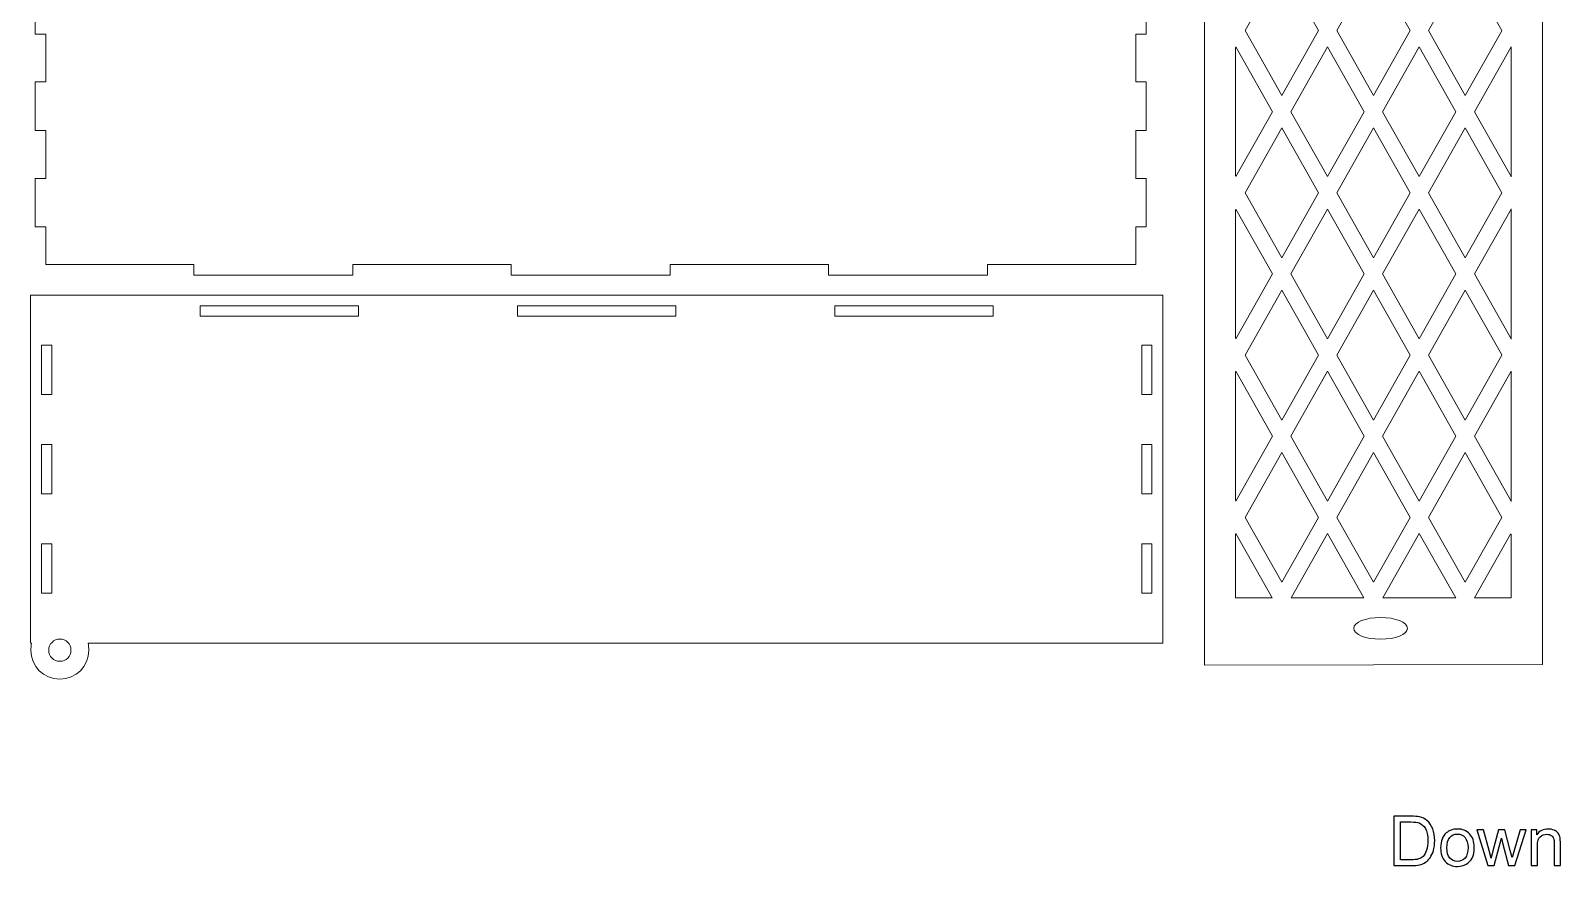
# Model space of a CAD drawing. Header units: millimetres. Extents: x -329 to 523, y -351 to 132.
# Drawn here: x -329.4 to 105.8, y -350.7 to -112.9 of the extents above; entities that cross this region are included whole.
import ezdxf

# ---------------------------------------------------------------- set-up
doc = ezdxf.new("R2010")
doc.units = ezdxf.units.MM
doc.header["$MEASUREMENT"] = 0
doc.layers.add('Layer 1', color=7, linetype='Continuous')

msp = doc.modelspace()

# ---------------------------------------------------------------- linework, layer by layer
at = {"layer": 'Layer 1', "color": 250, "lineweight": 20}
for points, knots in [([(4.5969, 19.8238), (4.5969, 19.8238), (4.5969, 14.7238), (4.5969, 14.7238), (4.5969, 14.7238), (4.5969, 14.7238), (8.8633, 14.7238), (8.8633, 14.7238), (8.8633, 14.7238), (8.8633, 14.7238), (8.8633, 9.1223), (8.8633, 9.1223), (8.8633, 9.1223), (8.8633, 9.1223), (4.5969, 9.1223), (4.5969, 9.1223), (4.5969, 9.1223), (4.5969, 9.1223), (4.5969, -293.4646), (4.5969, -293.4646), (4.5969, -293.4646), (4.5969, -293.4646), (100.6969, -293.2529), (100.6969, -293.2529), (100.6969, -293.2529), (100.6969, -293.2529), (100.6969, 9.1223), (100.6969, 9.1223), (100.6969, 9.1223), (100.6969, 9.1223), (96.4305, 9.1223), (96.4305, 9.1223), (96.4305, 9.1223), (96.4305, 9.1223), (96.4305, 14.7238), (96.4305, 14.7238), (96.4305, 14.7238), (96.4305, 14.7238), (100.6969, 14.7238), (100.6969, 14.7238), (100.6969, 14.7238), (100.6969, 14.7238), (100.6969, 19.8238), (100.6969, 19.8238), (100.6969, 19.8238), (100.6969, 19.8238), (96.4305, 19.8238), (96.4305, 19.8238), (96.4305, 19.8238), (96.4305, 19.8238), (8.8633, 19.8238), (8.8633, 19.8238), (8.8633, 19.8238), (8.8633, 19.8238), (4.5969, 19.8238), (4.5969, 19.8238)], [0, 0, 0, 0, 0.06666667, 0.06666667, 0.06666667, 0.06666667, 0.13333333, 0.13333333, 0.13333333, 0.13333333, 0.2, 0.2, 0.2, 0.2, 0.26666667, 0.26666667, 0.26666667, 0.26666667, 0.33333333, 0.33333333, 0.33333333, 0.33333333, 0.4, 0.4, 0.4, 0.4, 0.46666667, 0.46666667, 0.46666667, 0.46666667, 0.53333333, 0.53333333, 0.53333333, 0.53333333, 0.6, 0.6, 0.6, 0.6, 0.66666667, 0.66666667, 0.66666667, 0.66666667, 0.73333333, 0.73333333, 0.73333333, 0.73333333, 0.8, 0.8, 0.8, 0.8, 0.86666667, 0.86666667, 0.86666667, 0.86666667, 1, 1, 1, 1]), ([(-282.9424, -182.4586), (-282.9424, -182.4586), (-237.6996, -182.4586), (-237.6996, -182.4586), (-237.6996, -182.4586), (-237.6996, -182.4586), (-237.6996, -179.4586), (-237.6996, -179.4586), (-237.6996, -179.4586), (-237.6996, -179.4586), (-192.6567, -179.4586), (-192.6567, -179.4586), (-192.6567, -179.4586), (-192.6567, -179.4586), (-192.6567, -182.4586), (-192.6567, -182.4586), (-192.6567, -182.4586), (-192.6567, -182.4586), (-147.4139, -182.4586), (-147.4139, -182.4586), (-147.4139, -182.4586), (-147.4139, -182.4586), (-147.4139, -179.4586), (-147.4139, -179.4586), (-147.4139, -179.4586), (-147.4139, -179.4586), (-102.371, -179.4586), (-102.371, -179.4586), (-102.371, -179.4586), (-102.371, -179.4586), (-102.371, -182.4586), (-102.371, -182.4586), (-102.371, -182.4586), (-102.371, -182.4586), (-57.1282, -182.4586), (-57.1282, -182.4586), (-57.1282, -182.4586), (-57.1282, -182.4586), (-57.1282, -179.4586), (-57.1282, -179.4586), (-57.1282, -179.4586), (-57.1282, -179.4586), (-14.9853, -179.4586), (-14.9853, -179.4586), (-14.9853, -179.4586), (-14.9853, -179.4586), (-14.9853, -168.7443), (-14.9853, -168.7443), (-14.9853, -168.7443), (-14.9853, -168.7443), (-11.9853, -168.7443), (-11.9853, -168.7443), (-11.9853, -168.7443), (-11.9853, -168.7443), (-11.9853, -154.93), (-11.9853, -154.93), (-11.9853, -154.93), (-11.9853, -154.93), (-14.9853, -154.93), (-14.9853, -154.93), (-14.9853, -154.93), (-14.9853, -154.93), (-14.9853, -141.3157), (-14.9853, -141.3157), (-14.9853, -141.3157), (-14.9853, -141.3157), (-11.9853, -141.3157), (-11.9853, -141.3157), (-11.9853, -141.3157), (-11.9853, -141.3157), (-11.9853, -127.5015), (-11.9853, -127.5015), (-11.9853, -127.5015), (-11.9853, -127.5015), (-14.9853, -127.5015), (-14.9853, -127.5015), (-14.9853, -127.5015), (-14.9853, -127.5015), (-14.9853, -113.8872), (-14.9853, -113.8872), (-14.9853, -113.8872), (-14.9853, -113.8872), (-11.9853, -113.8872), (-11.9853, -113.8872), (-11.9853, -113.8872), (-11.9853, -113.8872), (-11.9853, -100.0729), (-11.9853, -100.0729), (-11.9853, -100.0729), (-11.9853, -100.0729), (-14.9853, -100.0729), (-14.9853, -100.0729), (-14.9853, -100.0729), (-14.9853, -100.0729), (-14.9853, -89.3586), (-14.9853, -89.3586), (-14.9853, -89.3586), (-14.9853, -89.3586), (-57.1282, -89.3586), (-57.1282, -89.3586), (-57.1282, -89.3586), (-57.1282, -89.3586), (-57.1282, -86.3586), (-57.1282, -86.3586), (-57.1282, -86.3586), (-57.1282, -86.3586), (-102.371, -86.3586), (-102.371, -86.3586), (-102.371, -86.3586), (-102.371, -86.3586), (-102.371, -89.3586), (-102.371, -89.3586), (-102.371, -89.3586), (-102.371, -89.3586), (-147.4139, -89.3586), (-147.4139, -89.3586), (-147.4139, -89.3586), (-147.4139, -89.3586), (-147.4139, -86.3586), (-147.4139, -86.3586), (-147.4139, -86.3586), (-147.4139, -86.3586), (-192.6567, -86.3586), (-192.6567, -86.3586), (-192.6567, -86.3586), (-192.6567, -86.3586), (-192.6567, -89.3586), (-192.6567, -89.3586), (-192.6567, -89.3586), (-192.6567, -89.3586), (-237.6996, -89.3586), (-237.6996, -89.3586), (-237.6996, -89.3586), (-237.6996, -89.3586), (-237.6996, -86.3586), (-237.6996, -86.3586), (-237.6996, -86.3586), (-237.6996, -86.3586), (-282.9424, -86.3586), (-282.9424, -86.3586), (-282.9424, -86.3586), (-282.9424, -86.3586), (-282.9424, -89.3586), (-282.9424, -89.3586), (-282.9424, -89.3586), (-282.9424, -89.3586), (-325.0853, -89.3586), (-325.0853, -89.3586), (-325.0853, -89.3586), (-325.0853, -89.3586), (-325.0853, -100.0729), (-325.0853, -100.0729), (-325.0853, -100.0729), (-325.0853, -100.0729), (-328.0853, -100.0729), (-328.0853, -100.0729), (-328.0853, -100.0729), (-328.0853, -100.0729), (-328.0853, -113.8872), (-328.0853, -113.8872), (-328.0853, -113.8872), (-328.0853, -113.8872), (-325.0853, -113.8872), (-325.0853, -113.8872), (-325.0853, -113.8872), (-325.0853, -113.8872), (-325.0853, -127.5015), (-325.0853, -127.5015), (-325.0853, -127.5015), (-325.0853, -127.5015), (-328.0853, -127.5015), (-328.0853, -127.5015), (-328.0853, -127.5015), (-328.0853, -127.5015), (-328.0853, -141.3157), (-328.0853, -141.3157), (-328.0853, -141.3157), (-328.0853, -141.3157), (-325.0853, -141.3157), (-325.0853, -141.3157), (-325.0853, -141.3157), (-325.0853, -141.3157), (-325.0853, -154.93), (-325.0853, -154.93), (-325.0853, -154.93), (-325.0853, -154.93), (-328.0853, -154.93), (-328.0853, -154.93), (-328.0853, -154.93), (-328.0853, -154.93), (-328.0853, -168.7443), (-328.0853, -168.7443), (-328.0853, -168.7443), (-328.0853, -168.7443), (-325.0853, -168.7443), (-325.0853, -168.7443), (-325.0853, -168.7443), (-325.0853, -168.7443), (-325.0853, -179.4586), (-325.0853, -179.4586), (-325.0853, -179.4586), (-325.0853, -179.4586), (-282.9424, -179.4586), (-282.9424, -179.4586), (-282.9424, -179.4586), (-282.9424, -179.4586), (-282.9424, -182.4586), (-282.9424, -182.4586)], [0, 0, 0, 0, 0.01886792, 0.01886792, 0.01886792, 0.01886792, 0.03773585, 0.03773585, 0.03773585, 0.03773585, 0.05660377, 0.05660377, 0.05660377, 0.05660377, 0.0754717, 0.0754717, 0.0754717, 0.0754717, 0.09433962, 0.09433962, 0.09433962, 0.09433962, 0.11320755, 0.11320755, 0.11320755, 0.11320755, 0.13207547, 0.13207547, 0.13207547, 0.13207547, 0.1509434, 0.1509434, 0.1509434, 0.1509434, 0.16981132, 0.16981132, 0.16981132, 0.16981132, 0.18867925, 0.18867925, 0.18867925, 0.18867925, 0.20754717, 0.20754717, 0.20754717, 0.20754717, 0.22641509, 0.22641509, 0.22641509, 0.22641509, 0.24528302, 0.24528302, 0.24528302, 0.24528302, 0.26415094, 0.26415094, 0.26415094, 0.26415094, 0.28301887, 0.28301887, 0.28301887, 0.28301887, 0.30188679, 0.30188679, 0.30188679, 0.30188679, 0.32075472, 0.32075472, 0.32075472, 0.32075472, 0.33962264, 0.33962264, 0.33962264, 0.33962264, 0.35849057, 0.35849057, 0.35849057, 0.35849057, 0.37735849, 0.37735849, 0.37735849, 0.37735849, 0.39622642, 0.39622642, 0.39622642, 0.39622642, 0.41509434, 0.41509434, 0.41509434, 0.41509434, 0.43396226, 0.43396226, 0.43396226, 0.43396226, 0.45283019, 0.45283019, 0.45283019, 0.45283019, 0.47169811, 0.47169811, 0.47169811, 0.47169811, 0.49056604, 0.49056604, 0.49056604, 0.49056604, 0.50943396, 0.50943396, 0.50943396, 0.50943396, 0.52830189, 0.52830189, 0.52830189, 0.52830189, 0.54716981, 0.54716981, 0.54716981, 0.54716981, 0.56603774, 0.56603774, 0.56603774, 0.56603774, 0.58490566, 0.58490566, 0.58490566, 0.58490566, 0.60377358, 0.60377358, 0.60377358, 0.60377358, 0.62264151, 0.62264151, 0.62264151, 0.62264151, 0.64150943, 0.64150943, 0.64150943, 0.64150943, 0.66037736, 0.66037736, 0.66037736, 0.66037736, 0.67924528, 0.67924528, 0.67924528, 0.67924528, 0.69811321, 0.69811321, 0.69811321, 0.69811321, 0.71698113, 0.71698113, 0.71698113, 0.71698113, 0.73584906, 0.73584906, 0.73584906, 0.73584906, 0.75471698, 0.75471698, 0.75471698, 0.75471698, 0.77358491, 0.77358491, 0.77358491, 0.77358491, 0.79245283, 0.79245283, 0.79245283, 0.79245283, 0.81132075, 0.81132075, 0.81132075, 0.81132075, 0.83018868, 0.83018868, 0.83018868, 0.83018868, 0.8490566, 0.8490566, 0.8490566, 0.8490566, 0.86792453, 0.86792453, 0.86792453, 0.86792453, 0.88679245, 0.88679245, 0.88679245, 0.88679245, 0.90566038, 0.90566038, 0.90566038, 0.90566038, 0.9245283, 0.9245283, 0.9245283, 0.9245283, 0.94339623, 0.94339623, 0.94339623, 0.94339623, 0.96226415, 0.96226415, 0.96226415, 0.96226415, 1, 1, 1, 1]), ([(36.9782, -112.8848), (36.9782, -112.8848), (26.5403, -94.4172), (26.5403, -94.4172), (26.5403, -94.4172), (26.5403, -94.4172), (16.1027, -112.8848), (16.1027, -112.8848), (16.1027, -112.8848), (16.1027, -112.8848), (26.5403, -131.3527), (26.5403, -131.3527), (26.5403, -131.3527), (26.5403, -131.3527), (36.9782, -112.8848), (36.9782, -112.8848)], [0, 0, 0, 0, 0.2, 0.2, 0.2, 0.2, 0.4, 0.4, 0.4, 0.4, 0.6, 0.6, 0.6, 0.6, 1, 1, 1, 1]), ([(63.0725, -112.8848), (63.0725, -112.8848), (52.6347, -94.4172), (52.6347, -94.4172), (52.6347, -94.4172), (52.6347, -94.4172), (42.1971, -112.8848), (42.1971, -112.8848), (42.1971, -112.8848), (42.1971, -112.8848), (52.6347, -131.3527), (52.6347, -131.3527), (52.6347, -131.3527), (52.6347, -131.3527), (63.0725, -112.8848), (63.0725, -112.8848)], [0, 0, 0, 0, 0.2, 0.2, 0.2, 0.2, 0.4, 0.4, 0.4, 0.4, 0.6, 0.6, 0.6, 0.6, 1, 1, 1, 1]), ([(89.1435, -112.8436), (89.1435, -112.8436), (89.1435, -112.926), (89.1435, -112.926), (89.1435, -112.926), (89.1435, -112.926), (78.7291, -131.3527), (78.7291, -131.3527), (78.7291, -131.3527), (78.7291, -131.3527), (68.2913, -112.8848), (68.2913, -112.8848), (68.2913, -112.8848), (68.2913, -112.8848), (78.7291, -94.4172), (78.7291, -94.4172), (78.7291, -94.4172), (78.7291, -94.4172), (89.1435, -112.8436), (89.1435, -112.8436)], [0, 0, 0, 0, 0.16666667, 0.16666667, 0.16666667, 0.16666667, 0.33333333, 0.33333333, 0.33333333, 0.33333333, 0.5, 0.5, 0.5, 0.5, 0.66666667, 0.66666667, 0.66666667, 0.66666667, 1, 1, 1, 1]), ([(13.3647, -117.7293), (13.3647, -117.7293), (13.4932, -117.5017), (13.4932, -117.5017), (13.4932, -117.5017), (13.4932, -117.5017), (23.931, -135.9696), (23.931, -135.9696), (23.931, -135.9696), (23.931, -135.9696), (13.4932, -154.4373), (13.4932, -154.4373), (13.4932, -154.4373), (13.4932, -154.4373), (13.3647, -154.2099), (13.3647, -154.2099), (13.3647, -154.2099), (13.3647, -154.2099), (13.3647, -117.7293), (13.3647, -117.7293)], [0, 0, 0, 0, 0.16666667, 0.16666667, 0.16666667, 0.16666667, 0.33333333, 0.33333333, 0.33333333, 0.33333333, 0.5, 0.5, 0.5, 0.5, 0.66666667, 0.66666667, 0.66666667, 0.66666667, 1, 1, 1, 1]), ([(50.0253, -135.9696), (50.0253, -135.9696), (39.5875, -117.5017), (39.5875, -117.5017), (39.5875, -117.5017), (39.5875, -117.5017), (29.1498, -135.9696), (29.1498, -135.9696), (29.1498, -135.9696), (29.1498, -135.9696), (39.5875, -154.4373), (39.5875, -154.4373), (39.5875, -154.4373), (39.5875, -154.4373), (50.0253, -135.9696), (50.0253, -135.9696)], [0, 0, 0, 0, 0.2, 0.2, 0.2, 0.2, 0.4, 0.4, 0.4, 0.4, 0.6, 0.6, 0.6, 0.6, 1, 1, 1, 1]), ([(76.1197, -135.9696), (76.1197, -135.9696), (65.6819, -117.5017), (65.6819, -117.5017), (65.6819, -117.5017), (65.6819, -117.5017), (55.2444, -135.9696), (55.2444, -135.9696), (55.2444, -135.9696), (55.2444, -135.9696), (65.6819, -154.4373), (65.6819, -154.4373), (65.6819, -154.4373), (65.6819, -154.4373), (76.1197, -135.9696), (76.1197, -135.9696)], [0, 0, 0, 0, 0.2, 0.2, 0.2, 0.2, 0.4, 0.4, 0.4, 0.4, 0.6, 0.6, 0.6, 0.6, 1, 1, 1, 1]), ([(91.7765, -117.4654), (91.7765, -117.4654), (91.7885, -117.4654), (91.7885, -117.4654), (91.7885, -117.4654), (91.7885, -117.4654), (91.7885, -154.4739), (91.7885, -154.4739), (91.7885, -154.4739), (91.7885, -154.4739), (91.7765, -154.4739), (91.7765, -154.4739), (91.7765, -154.4739), (91.7765, -154.4739), (91.7765, -154.4372), (91.7765, -154.4372), (91.7765, -154.4372), (91.7765, -154.4372), (91.7763, -154.4373), (91.7763, -154.4373), (91.7763, -154.4373), (91.7763, -154.4373), (81.3386, -135.9696), (81.3386, -135.9696), (81.3386, -135.9696), (81.3386, -135.9696), (91.7763, -117.5017), (91.7763, -117.5017), (91.7763, -117.5017), (91.7763, -117.5017), (91.7765, -117.502), (91.7765, -117.502), (91.7765, -117.502), (91.7765, -117.502), (91.7765, -117.4654), (91.7765, -117.4654)], [0, 0, 0, 0, 0.1, 0.1, 0.1, 0.1, 0.2, 0.2, 0.2, 0.2, 0.3, 0.3, 0.3, 0.3, 0.4, 0.4, 0.4, 0.4, 0.5, 0.5, 0.5, 0.5, 0.6, 0.6, 0.6, 0.6, 0.7, 0.7, 0.7, 0.7, 0.8, 0.8, 0.8, 0.8, 1, 1, 1, 1]), ([(36.9782, -159.0542), (36.9782, -159.0542), (26.5403, -140.5866), (26.5403, -140.5866), (26.5403, -140.5866), (26.5403, -140.5866), (16.1027, -159.0542), (16.1027, -159.0542), (16.1027, -159.0542), (16.1027, -159.0542), (26.5403, -177.5221), (26.5403, -177.5221), (26.5403, -177.5221), (26.5403, -177.5221), (36.9782, -159.0542), (36.9782, -159.0542)], [0, 0, 0, 0, 0.2, 0.2, 0.2, 0.2, 0.4, 0.4, 0.4, 0.4, 0.6, 0.6, 0.6, 0.6, 1, 1, 1, 1]), ([(63.0725, -159.0542), (63.0725, -159.0542), (52.6347, -140.5866), (52.6347, -140.5866), (52.6347, -140.5866), (52.6347, -140.5866), (42.1971, -159.0542), (42.1971, -159.0542), (42.1971, -159.0542), (42.1971, -159.0542), (52.6347, -177.5221), (52.6347, -177.5221), (52.6347, -177.5221), (52.6347, -177.5221), (63.0725, -159.0542), (63.0725, -159.0542)], [0, 0, 0, 0, 0.2, 0.2, 0.2, 0.2, 0.4, 0.4, 0.4, 0.4, 0.6, 0.6, 0.6, 0.6, 1, 1, 1, 1]), ([(89.1435, -159.013), (89.1435, -159.013), (89.1435, -159.0954), (89.1435, -159.0954), (89.1435, -159.0954), (89.1435, -159.0954), (78.7291, -177.5221), (78.7291, -177.5221), (78.7291, -177.5221), (78.7291, -177.5221), (68.2913, -159.0542), (68.2913, -159.0542), (68.2913, -159.0542), (68.2913, -159.0542), (78.7291, -140.5866), (78.7291, -140.5866), (78.7291, -140.5866), (78.7291, -140.5866), (89.1435, -159.013), (89.1435, -159.013)], [0, 0, 0, 0, 0.16666667, 0.16666667, 0.16666667, 0.16666667, 0.33333333, 0.33333333, 0.33333333, 0.33333333, 0.5, 0.5, 0.5, 0.5, 0.66666667, 0.66666667, 0.66666667, 0.66666667, 1, 1, 1, 1]), ([(13.3647, -163.8988), (13.3647, -163.8988), (13.4932, -163.6714), (13.4932, -163.6714), (13.4932, -163.6714), (13.4932, -163.6714), (23.931, -182.139), (23.931, -182.139), (23.931, -182.139), (23.931, -182.139), (13.4932, -200.607), (13.4932, -200.607), (13.4932, -200.607), (13.4932, -200.607), (13.3647, -200.3794), (13.3647, -200.3794), (13.3647, -200.3794), (13.3647, -200.3794), (13.3647, -163.8988), (13.3647, -163.8988)], [0, 0, 0, 0, 0.16666667, 0.16666667, 0.16666667, 0.16666667, 0.33333333, 0.33333333, 0.33333333, 0.33333333, 0.5, 0.5, 0.5, 0.5, 0.66666667, 0.66666667, 0.66666667, 0.66666667, 1, 1, 1, 1]), ([(50.0253, -182.139), (50.0253, -182.139), (39.5875, -163.6714), (39.5875, -163.6714), (39.5875, -163.6714), (39.5875, -163.6714), (29.1498, -182.139), (29.1498, -182.139), (29.1498, -182.139), (29.1498, -182.139), (39.5875, -200.607), (39.5875, -200.607), (39.5875, -200.607), (39.5875, -200.607), (50.0253, -182.139), (50.0253, -182.139)], [0, 0, 0, 0, 0.2, 0.2, 0.2, 0.2, 0.4, 0.4, 0.4, 0.4, 0.6, 0.6, 0.6, 0.6, 1, 1, 1, 1]), ([(76.1197, -182.139), (76.1197, -182.139), (65.6819, -163.6714), (65.6819, -163.6714), (65.6819, -163.6714), (65.6819, -163.6714), (55.2444, -182.139), (55.2444, -182.139), (55.2444, -182.139), (55.2444, -182.139), (65.6819, -200.607), (65.6819, -200.607), (65.6819, -200.607), (65.6819, -200.607), (76.1197, -182.139), (76.1197, -182.139)], [0, 0, 0, 0, 0.2, 0.2, 0.2, 0.2, 0.4, 0.4, 0.4, 0.4, 0.6, 0.6, 0.6, 0.6, 1, 1, 1, 1]), ([(91.7765, -163.6351), (91.7765, -163.6351), (91.7885, -163.6351), (91.7885, -163.6351), (91.7885, -163.6351), (91.7885, -163.6351), (91.7885, -200.6433), (91.7885, -200.6433), (91.7885, -200.6433), (91.7885, -200.6433), (91.7765, -200.6433), (91.7765, -200.6433), (91.7765, -200.6433), (91.7765, -200.6433), (91.7765, -200.6067), (91.7765, -200.6067), (91.7765, -200.6067), (91.7765, -200.6067), (91.7763, -200.607), (91.7763, -200.607), (91.7763, -200.607), (91.7763, -200.607), (81.3386, -182.139), (81.3386, -182.139), (81.3386, -182.139), (81.3386, -182.139), (91.7763, -163.6714), (91.7763, -163.6714), (91.7763, -163.6714), (91.7763, -163.6714), (91.7765, -163.6715), (91.7765, -163.6715), (91.7765, -163.6715), (91.7765, -163.6715), (91.7765, -163.6351), (91.7765, -163.6351)], [0, 0, 0, 0, 0.1, 0.1, 0.1, 0.1, 0.2, 0.2, 0.2, 0.2, 0.3, 0.3, 0.3, 0.3, 0.4, 0.4, 0.4, 0.4, 0.5, 0.5, 0.5, 0.5, 0.6, 0.6, 0.6, 0.6, 0.7, 0.7, 0.7, 0.7, 0.8, 0.8, 0.8, 0.8, 1, 1, 1, 1]), ([(36.9782, -205.2239), (36.9782, -205.2239), (26.5403, -186.756), (26.5403, -186.756), (26.5403, -186.756), (26.5403, -186.756), (16.1027, -205.2239), (16.1027, -205.2239), (16.1027, -205.2239), (16.1027, -205.2239), (26.5403, -223.6915), (26.5403, -223.6915), (26.5403, -223.6915), (26.5403, -223.6915), (36.9782, -205.2239), (36.9782, -205.2239)], [0, 0, 0, 0, 0.2, 0.2, 0.2, 0.2, 0.4, 0.4, 0.4, 0.4, 0.6, 0.6, 0.6, 0.6, 1, 1, 1, 1]), ([(63.0725, -205.2239), (63.0725, -205.2239), (52.6347, -186.756), (52.6347, -186.756), (52.6347, -186.756), (52.6347, -186.756), (42.1971, -205.2239), (42.1971, -205.2239), (42.1971, -205.2239), (42.1971, -205.2239), (52.6347, -223.6915), (52.6347, -223.6915), (52.6347, -223.6915), (52.6347, -223.6915), (63.0725, -205.2239), (63.0725, -205.2239)], [0, 0, 0, 0, 0.2, 0.2, 0.2, 0.2, 0.4, 0.4, 0.4, 0.4, 0.6, 0.6, 0.6, 0.6, 1, 1, 1, 1]), ([(89.1435, -205.1827), (89.1435, -205.1827), (89.1435, -205.2651), (89.1435, -205.2651), (89.1435, -205.2651), (89.1435, -205.2651), (78.7291, -223.6915), (78.7291, -223.6915), (78.7291, -223.6915), (78.7291, -223.6915), (68.2913, -205.2239), (68.2913, -205.2239), (68.2913, -205.2239), (68.2913, -205.2239), (78.7291, -186.756), (78.7291, -186.756), (78.7291, -186.756), (78.7291, -186.756), (89.1435, -205.1827), (89.1435, -205.1827)], [0, 0, 0, 0, 0.16666667, 0.16666667, 0.16666667, 0.16666667, 0.33333333, 0.33333333, 0.33333333, 0.33333333, 0.5, 0.5, 0.5, 0.5, 0.66666667, 0.66666667, 0.66666667, 0.66666667, 1, 1, 1, 1]), ([(-329.3919, -287.2275), (-329.3919, -287.2275), (-329.3919, -188.1275), (-329.3919, -188.1275), (-329.3919, -188.1275), (-329.3919, -188.1275), (-7.2919, -188.1275), (-7.2919, -188.1275), (-7.2919, -188.1275), (-7.2919, -188.1275), (-7.2919, -287.2275), (-7.2919, -287.2275), (-7.2919, -287.2275), (-7.2919, -287.2275), (-313.0535, -287.2346), (-313.0535, -287.2346)], [0, 0, 0, 0, 0.2, 0.2, 0.2, 0.2, 0.4, 0.4, 0.4, 0.4, 0.6, 0.6, 0.6, 0.6, 1, 1, 1, 1]), ([(-281.149, -191.2275), (-281.149, -191.2275), (-236.1062, -191.2275), (-236.1062, -191.2275), (-236.1062, -191.2275), (-236.1062, -191.2275), (-236.1062, -194.1275), (-236.1062, -194.1275), (-236.1062, -194.1275), (-236.1062, -194.1275), (-281.149, -194.1275), (-281.149, -194.1275), (-281.149, -194.1275), (-281.149, -194.1275), (-281.149, -191.2275), (-281.149, -191.2275)], [0, 0, 0, 0, 0.2, 0.2, 0.2, 0.2, 0.4, 0.4, 0.4, 0.4, 0.6, 0.6, 0.6, 0.6, 1, 1, 1, 1]), ([(-190.8633, -191.2275), (-190.8633, -191.2275), (-145.8205, -191.2275), (-145.8205, -191.2275), (-145.8205, -191.2275), (-145.8205, -191.2275), (-145.8205, -194.1275), (-145.8205, -194.1275), (-145.8205, -194.1275), (-145.8205, -194.1275), (-190.8633, -194.1275), (-190.8633, -194.1275), (-190.8633, -194.1275), (-190.8633, -194.1275), (-190.8633, -191.2275), (-190.8633, -191.2275)], [0, 0, 0, 0, 0.2, 0.2, 0.2, 0.2, 0.4, 0.4, 0.4, 0.4, 0.6, 0.6, 0.6, 0.6, 1, 1, 1, 1]), ([(-100.5776, -191.2275), (-100.5776, -191.2275), (-55.5348, -191.2275), (-55.5348, -191.2275), (-55.5348, -191.2275), (-55.5348, -191.2275), (-55.5348, -194.1275), (-55.5348, -194.1275), (-55.5348, -194.1275), (-55.5348, -194.1275), (-100.5776, -194.1275), (-100.5776, -194.1275), (-100.5776, -194.1275), (-100.5776, -194.1275), (-100.5776, -191.2275), (-100.5776, -191.2275)], [0, 0, 0, 0, 0.2, 0.2, 0.2, 0.2, 0.4, 0.4, 0.4, 0.4, 0.6, 0.6, 0.6, 0.6, 1, 1, 1, 1]), ([(-326.2919, -202.3704), (-326.2919, -202.3704), (-323.3919, -202.3704), (-323.3919, -202.3704), (-323.3919, -202.3704), (-323.3919, -202.3704), (-323.3919, -216.4132), (-323.3919, -216.4132), (-323.3919, -216.4132), (-323.3919, -216.4132), (-326.2919, -216.4132), (-326.2919, -216.4132), (-326.2919, -216.4132), (-326.2919, -216.4132), (-326.2919, -202.3704), (-326.2919, -202.3704)], [0, 0, 0, 0, 0.2, 0.2, 0.2, 0.2, 0.4, 0.4, 0.4, 0.4, 0.6, 0.6, 0.6, 0.6, 1, 1, 1, 1]), ([(-10.3919, -202.3704), (-10.3919, -202.3704), (-13.2919, -202.3704), (-13.2919, -202.3704), (-13.2919, -202.3704), (-13.2919, -202.3704), (-13.2919, -216.4132), (-13.2919, -216.4132), (-13.2919, -216.4132), (-13.2919, -216.4132), (-10.3919, -216.4132), (-10.3919, -216.4132), (-10.3919, -216.4132), (-10.3919, -216.4132), (-10.3919, -202.3704), (-10.3919, -202.3704)], [0, 0, 0, 0, 0.2, 0.2, 0.2, 0.2, 0.4, 0.4, 0.4, 0.4, 0.6, 0.6, 0.6, 0.6, 1, 1, 1, 1]), ([(13.3647, -210.0682), (13.3647, -210.0682), (13.4932, -209.8408), (13.4932, -209.8408), (13.4932, -209.8408), (13.4932, -209.8408), (23.931, -228.3085), (23.931, -228.3085), (23.931, -228.3085), (23.931, -228.3085), (13.4932, -246.7764), (13.4932, -246.7764), (13.4932, -246.7764), (13.4932, -246.7764), (13.3647, -246.5488), (13.3647, -246.5488), (13.3647, -246.5488), (13.3647, -246.5488), (13.3647, -210.0682), (13.3647, -210.0682)], [0, 0, 0, 0, 0.16666667, 0.16666667, 0.16666667, 0.16666667, 0.33333333, 0.33333333, 0.33333333, 0.33333333, 0.5, 0.5, 0.5, 0.5, 0.66666667, 0.66666667, 0.66666667, 0.66666667, 1, 1, 1, 1]), ([(50.0253, -228.3085), (50.0253, -228.3085), (39.5875, -209.8408), (39.5875, -209.8408), (39.5875, -209.8408), (39.5875, -209.8408), (29.1498, -228.3085), (29.1498, -228.3085), (29.1498, -228.3085), (29.1498, -228.3085), (39.5875, -246.7764), (39.5875, -246.7764), (39.5875, -246.7764), (39.5875, -246.7764), (50.0253, -228.3085), (50.0253, -228.3085)], [0, 0, 0, 0, 0.2, 0.2, 0.2, 0.2, 0.4, 0.4, 0.4, 0.4, 0.6, 0.6, 0.6, 0.6, 1, 1, 1, 1]), ([(76.1197, -228.3085), (76.1197, -228.3085), (65.6819, -209.8408), (65.6819, -209.8408), (65.6819, -209.8408), (65.6819, -209.8408), (55.2444, -228.3085), (55.2444, -228.3085), (55.2444, -228.3085), (55.2444, -228.3085), (65.6819, -246.7764), (65.6819, -246.7764), (65.6819, -246.7764), (65.6819, -246.7764), (76.1197, -228.3085), (76.1197, -228.3085)], [0, 0, 0, 0, 0.2, 0.2, 0.2, 0.2, 0.4, 0.4, 0.4, 0.4, 0.6, 0.6, 0.6, 0.6, 1, 1, 1, 1]), ([(91.7765, -209.8045), (91.7765, -209.8045), (91.7885, -209.8045), (91.7885, -209.8045), (91.7885, -209.8045), (91.7885, -209.8045), (91.7885, -246.8572), (91.7885, -246.8572), (91.7885, -246.8572), (91.7885, -246.8572), (91.7765, -246.8572), (91.7765, -246.8572), (91.7765, -246.8572), (91.7765, -246.8572), (91.7765, -246.7761), (91.7765, -246.7761), (91.7765, -246.7761), (91.7765, -246.7761), (91.7763, -246.7764), (91.7763, -246.7764), (91.7763, -246.7764), (91.7763, -246.7764), (81.3386, -228.3085), (81.3386, -228.3085), (81.3386, -228.3085), (81.3386, -228.3085), (91.7763, -209.8408), (91.7763, -209.8408), (91.7763, -209.8408), (91.7763, -209.8408), (91.7765, -209.8409), (91.7765, -209.8409), (91.7765, -209.8409), (91.7765, -209.8409), (91.7765, -209.8045), (91.7765, -209.8045)], [0, 0, 0, 0, 0.1, 0.1, 0.1, 0.1, 0.2, 0.2, 0.2, 0.2, 0.3, 0.3, 0.3, 0.3, 0.4, 0.4, 0.4, 0.4, 0.5, 0.5, 0.5, 0.5, 0.6, 0.6, 0.6, 0.6, 0.7, 0.7, 0.7, 0.7, 0.8, 0.8, 0.8, 0.8, 1, 1, 1, 1]), ([(-326.2919, -230.6561), (-326.2919, -230.6561), (-323.3919, -230.6561), (-323.3919, -230.6561), (-323.3919, -230.6561), (-323.3919, -230.6561), (-323.3919, -244.6989), (-323.3919, -244.6989), (-323.3919, -244.6989), (-323.3919, -244.6989), (-326.2919, -244.6989), (-326.2919, -244.6989), (-326.2919, -244.6989), (-326.2919, -244.6989), (-326.2919, -230.6561), (-326.2919, -230.6561)], [0, 0, 0, 0, 0.2, 0.2, 0.2, 0.2, 0.4, 0.4, 0.4, 0.4, 0.6, 0.6, 0.6, 0.6, 1, 1, 1, 1]), ([(-10.3919, -230.6561), (-10.3919, -230.6561), (-13.2919, -230.6561), (-13.2919, -230.6561), (-13.2919, -230.6561), (-13.2919, -230.6561), (-13.2919, -244.6989), (-13.2919, -244.6989), (-13.2919, -244.6989), (-13.2919, -244.6989), (-10.3919, -244.6989), (-10.3919, -244.6989), (-10.3919, -244.6989), (-10.3919, -244.6989), (-10.3919, -230.6561), (-10.3919, -230.6561)], [0, 0, 0, 0, 0.2, 0.2, 0.2, 0.2, 0.4, 0.4, 0.4, 0.4, 0.6, 0.6, 0.6, 0.6, 1, 1, 1, 1]), ([(36.9782, -251.3933), (36.9782, -251.3933), (26.5403, -232.9254), (26.5403, -232.9254), (26.5403, -232.9254), (26.5403, -232.9254), (16.1027, -251.3933), (16.1027, -251.3933), (16.1027, -251.3933), (16.1027, -251.3933), (26.5403, -269.8609), (26.5403, -269.8609), (26.5403, -269.8609), (26.5403, -269.8609), (36.9782, -251.3933), (36.9782, -251.3933)], [0, 0, 0, 0, 0.2, 0.2, 0.2, 0.2, 0.4, 0.4, 0.4, 0.4, 0.6, 0.6, 0.6, 0.6, 1, 1, 1, 1]), ([(63.0725, -251.3933), (63.0725, -251.3933), (52.6347, -232.9254), (52.6347, -232.9254), (52.6347, -232.9254), (52.6347, -232.9254), (42.1971, -251.3933), (42.1971, -251.3933), (42.1971, -251.3933), (42.1971, -251.3933), (52.6347, -269.8609), (52.6347, -269.8609), (52.6347, -269.8609), (52.6347, -269.8609), (63.0725, -251.3933), (63.0725, -251.3933)], [0, 0, 0, 0, 0.2, 0.2, 0.2, 0.2, 0.4, 0.4, 0.4, 0.4, 0.6, 0.6, 0.6, 0.6, 1, 1, 1, 1]), ([(89.1668, -251.3933), (89.1668, -251.3933), (78.7291, -232.9254), (78.7291, -232.9254), (78.7291, -232.9254), (78.7291, -232.9254), (68.2913, -251.3933), (68.2913, -251.3933), (68.2913, -251.3933), (68.2913, -251.3933), (78.7291, -269.8609), (78.7291, -269.8609), (78.7291, -269.8609), (78.7291, -269.8609), (89.1668, -251.3933), (89.1668, -251.3933)], [0, 0, 0, 0, 0.2, 0.2, 0.2, 0.2, 0.4, 0.4, 0.4, 0.4, 0.6, 0.6, 0.6, 0.6, 1, 1, 1, 1]), ([(13.3647, -256.2376), (13.3647, -256.2376), (13.4932, -256.0102), (13.4932, -256.0102), (13.4932, -256.0102), (13.4932, -256.0102), (23.8504, -274.3354), (23.8504, -274.3354), (23.8504, -274.3354), (23.8504, -274.3354), (13.3647, -274.3354), (13.3647, -274.3354), (13.3647, -274.3354), (13.3647, -274.3354), (13.3647, -256.2376), (13.3647, -256.2376)], [0, 0, 0, 0, 0.2, 0.2, 0.2, 0.2, 0.4, 0.4, 0.4, 0.4, 0.6, 0.6, 0.6, 0.6, 1, 1, 1, 1]), ([(29.2305, -274.3354), (29.2305, -274.3354), (39.5875, -256.0102), (39.5875, -256.0102), (39.5875, -256.0102), (39.5875, -256.0102), (49.9448, -274.3354), (49.9448, -274.3354), (49.9448, -274.3354), (49.9448, -274.3354), (29.2305, -274.3354), (29.2305, -274.3354)], [0, 0, 0, 0, 0.25, 0.25, 0.25, 0.25, 0.5, 0.5, 0.5, 0.5, 1, 1, 1, 1]), ([(55.3248, -274.3354), (55.3248, -274.3354), (65.6819, -256.0102), (65.6819, -256.0102), (65.6819, -256.0102), (65.6819, -256.0102), (76.0391, -274.3354), (76.0391, -274.3354), (76.0391, -274.3354), (76.0391, -274.3354), (55.3248, -274.3354), (55.3248, -274.3354)], [0, 0, 0, 0, 0.25, 0.25, 0.25, 0.25, 0.5, 0.5, 0.5, 0.5, 1, 1, 1, 1]), ([(91.6712, -256.1964), (91.6712, -256.1964), (91.7885, -256.1964), (91.7885, -256.1964), (91.7885, -256.1964), (91.7885, -256.1964), (91.7885, -274.3354), (91.7885, -274.3354), (91.7885, -274.3354), (91.7885, -274.3354), (81.4192, -274.3354), (81.4192, -274.3354), (81.4192, -274.3354), (81.4192, -274.3354), (91.6712, -256.1964), (91.6712, -256.1964)], [0, 0, 0, 0, 0.2, 0.2, 0.2, 0.2, 0.4, 0.4, 0.4, 0.4, 0.6, 0.6, 0.6, 0.6, 1, 1, 1, 1]), ([(-326.2919, -258.9418), (-326.2919, -258.9418), (-323.3919, -258.9418), (-323.3919, -258.9418), (-323.3919, -258.9418), (-323.3919, -258.9418), (-323.3919, -272.9846), (-323.3919, -272.9846), (-323.3919, -272.9846), (-323.3919, -272.9846), (-326.2919, -272.9846), (-326.2919, -272.9846), (-326.2919, -272.9846), (-326.2919, -272.9846), (-326.2919, -258.9418), (-326.2919, -258.9418)], [0, 0, 0, 0, 0.2, 0.2, 0.2, 0.2, 0.4, 0.4, 0.4, 0.4, 0.6, 0.6, 0.6, 0.6, 1, 1, 1, 1]), ([(-10.3919, -258.9418), (-10.3919, -258.9418), (-13.2919, -258.9418), (-13.2919, -258.9418), (-13.2919, -258.9418), (-13.2919, -258.9418), (-13.2919, -272.9846), (-13.2919, -272.9846), (-13.2919, -272.9846), (-13.2919, -272.9846), (-10.3919, -272.9846), (-10.3919, -272.9846), (-10.3919, -272.9846), (-10.3919, -272.9846), (-10.3919, -258.9418), (-10.3919, -258.9418)], [0, 0, 0, 0, 0.2, 0.2, 0.2, 0.2, 0.4, 0.4, 0.4, 0.4, 0.6, 0.6, 0.6, 0.6, 1, 1, 1, 1]), ([(54.6797, -279.8803), (50.4616, -279.8803), (47.0421, -281.2647), (47.0421, -282.9725), (47.0421, -282.9725), (47.0421, -284.6802), (50.4616, -286.0646), (54.6797, -286.0646), (54.6797, -286.0646), (58.898, -286.0646), (62.3175, -284.6802), (62.3175, -282.9725), (62.3175, -282.9725), (62.3175, -281.2647), (58.898, -279.8803), (54.6797, -279.8803)], [0, 0, 0, 0, 0.2, 0.2, 0.2, 0.2, 0.4, 0.4, 0.4, 0.4, 0.6, 0.6, 0.6, 0.6, 1, 1, 1, 1]), ([(-313.0535, -287.2346), (-312.902, -287.8598), (-312.8211, -288.5127), (-312.8211, -289.1846), (-312.8211, -289.1846), (-312.8211, -293.7418), (-316.5154, -297.4362), (-321.0726, -297.4362), (-321.0726, -297.4362), (-325.6298, -297.4362), (-329.3241, -293.7418), (-329.3241, -289.1846), (-329.3241, -289.1846), (-329.3241, -288.5127), (-329.2432, -287.8598), (-329.0917, -287.2346), (-329.0917, -287.2346), (-329.0917, -287.2346), (-329.3241, -287.2346), (-329.3241, -287.2346)], [0, 0, 0, 0, 0.16666667, 0.16666667, 0.16666667, 0.16666667, 0.33333333, 0.33333333, 0.33333333, 0.33333333, 0.5, 0.5, 0.5, 0.5, 0.66666667, 0.66666667, 0.66666667, 0.66666667, 1, 1, 1, 1]), ([(-321.0726, -292.3362), (-319.3321, -292.3362), (-317.9211, -290.9252), (-317.9211, -289.1846), (-317.9211, -289.1846), (-317.9211, -287.444), (-319.3321, -286.033), (-321.0726, -286.033), (-321.0726, -286.033), (-322.8131, -286.033), (-324.2241, -287.444), (-324.2241, -289.1846), (-324.2241, -289.1846), (-324.2241, -290.9252), (-322.8131, -292.3362), (-321.0726, -292.3362)], [0, 0, 0, 0, 0.2, 0.2, 0.2, 0.2, 0.4, 0.4, 0.4, 0.4, 0.6, 0.6, 0.6, 0.6, 1, 1, 1, 1])]:
    msp.add_open_spline(points, degree=3, knots=knots, dxfattribs=at)
at = {"layer": 'Layer 1', "color": 250}
for points, knots in [([(58.422, -350.4962), (58.422, -350.4962), (58.422, -336.4161), (58.422, -336.4161), (58.422, -336.4161), (58.422, -336.4161), (63.2727, -336.4161), (63.2727, -336.4161), (63.2727, -336.4161), (64.3674, -336.4161), (65.2031, -336.4817), (65.7799, -336.6161), (65.7799, -336.6161), (66.5862, -336.8029), (67.2745, -337.1405), (67.8448, -337.6255), (67.8448, -337.6255), (68.5888, -338.2548), (69.1426, -339.0545), (69.5097, -340.0312), (69.5097, -340.0312), (69.8801, -341.0079), (70.0636, -342.1255), (70.0636, -343.3808), (70.0636, -343.3808), (70.0636, -344.4492), (69.9391, -345.3964), (69.69, -346.2224), (69.69, -346.2224), (69.4409, -347.0483), (69.1197, -347.7333), (68.7297, -348.2741), (68.7297, -348.2741), (68.3364, -348.8149), (67.9103, -349.2409), (67.4449, -349.549), (67.4449, -349.549), (66.9828, -349.8604), (66.4223, -350.0963), (65.7668, -350.2569), (65.7668, -350.2569), (65.1081, -350.4175), (64.3542, -350.4962), (63.5021, -350.4962), (63.5021, -350.4962), (63.5021, -350.4962), (58.422, -350.4962), (58.422, -350.4962)], [0, 0, 0, 0, 0.07692308, 0.07692308, 0.07692308, 0.07692308, 0.15384615, 0.15384615, 0.15384615, 0.15384615, 0.23076923, 0.23076923, 0.23076923, 0.23076923, 0.30769231, 0.30769231, 0.30769231, 0.30769231, 0.38461538, 0.38461538, 0.38461538, 0.38461538, 0.46153846, 0.46153846, 0.46153846, 0.46153846, 0.53846154, 0.53846154, 0.53846154, 0.53846154, 0.61538462, 0.61538462, 0.61538462, 0.61538462, 0.69230769, 0.69230769, 0.69230769, 0.69230769, 0.76923077, 0.76923077, 0.76923077, 0.76923077, 0.84615385, 0.84615385, 0.84615385, 0.84615385, 1, 1, 1, 1]), ([(60.2902, -348.8443), (60.2902, -348.8443), (63.2923, -348.8443), (63.2923, -348.8443), (63.2923, -348.8443), (64.2199, -348.8443), (64.9475, -348.7591), (65.4751, -348.5854), (65.4751, -348.5854), (66.0028, -348.4117), (66.4223, -348.1692), (66.737, -347.8545), (66.737, -347.8545), (67.1762, -347.4121), (67.5203, -346.8156), (67.7661, -346.0683), (67.7661, -346.0683), (68.0119, -345.3211), (68.1365, -344.4165), (68.1365, -343.3513), (68.1365, -343.3513), (68.1365, -341.8764), (67.8939, -340.7424), (67.4121, -339.9493), (67.4121, -339.9493), (66.9303, -339.1561), (66.3437, -338.6252), (65.6521, -338.3564), (65.6521, -338.3564), (65.1539, -338.163), (64.351, -338.068), (63.2432, -338.068), (63.2432, -338.068), (63.2432, -338.068), (60.2902, -338.068), (60.2902, -338.068), (60.2902, -338.068), (60.2902, -338.068), (60.2902, -348.8443), (60.2902, -348.8443)], [0, 0, 0, 0, 0.09090909, 0.09090909, 0.09090909, 0.09090909, 0.18181818, 0.18181818, 0.18181818, 0.18181818, 0.27272727, 0.27272727, 0.27272727, 0.27272727, 0.36363636, 0.36363636, 0.36363636, 0.36363636, 0.45454545, 0.45454545, 0.45454545, 0.45454545, 0.54545455, 0.54545455, 0.54545455, 0.54545455, 0.63636364, 0.63636364, 0.63636364, 0.63636364, 0.72727273, 0.72727273, 0.72727273, 0.72727273, 0.81818182, 0.81818182, 0.81818182, 0.81818182, 1, 1, 1, 1]), ([(71.758, -345.3932), (71.758, -343.5086), (72.2824, -342.1124), (73.3345, -341.2045), (73.3345, -341.2045), (74.2096, -340.4507), (75.2813, -340.0738), (76.5432, -340.0738), (76.5432, -340.0738), (77.9427, -340.0738), (79.0898, -340.5327), (79.9812, -341.4503), (79.9812, -341.4503), (80.8694, -342.3648), (81.3152, -343.6331), (81.3152, -345.2489), (81.3152, -345.2489), (81.3152, -346.5599), (81.1185, -347.5891), (80.7252, -348.3396), (80.7252, -348.3396), (80.3319, -349.0902), (79.7584, -349.6736), (79.0046, -350.0898), (79.0046, -350.0898), (78.254, -350.506), (77.4314, -350.7125), (76.5432, -350.7125), (76.5432, -350.7125), (75.1142, -350.7125), (73.9605, -350.2569), (73.0789, -349.3425), (73.0789, -349.3425), (72.1972, -348.4281), (71.758, -347.1106), (71.758, -345.3932)], [0, 0, 0, 0, 0.1, 0.1, 0.1, 0.1, 0.2, 0.2, 0.2, 0.2, 0.3, 0.3, 0.3, 0.3, 0.4, 0.4, 0.4, 0.4, 0.5, 0.5, 0.5, 0.5, 0.6, 0.6, 0.6, 0.6, 0.7, 0.7, 0.7, 0.7, 0.8, 0.8, 0.8, 0.8, 1, 1, 1, 1]), ([(73.5279, -345.3964), (73.5279, -346.7009), (73.813, -347.6776), (74.3833, -348.3232), (74.3833, -348.3232), (74.9569, -348.9722), (75.6746, -349.2966), (76.5432, -349.2966), (76.5432, -349.2966), (77.4019, -349.2966), (78.1164, -348.9722), (78.6899, -348.32), (78.6899, -348.32), (79.2602, -347.6677), (79.5453, -346.6747), (79.5453, -345.3407), (79.5453, -345.3407), (79.5453, -344.0822), (79.2569, -343.1284), (78.6834, -342.4828), (78.6834, -342.4828), (78.1098, -341.8338), (77.3953, -341.5093), (76.5432, -341.5093), (76.5432, -341.5093), (75.6746, -341.5093), (74.9569, -341.8305), (74.3833, -342.4762), (74.3833, -342.4762), (73.813, -343.1219), (73.5279, -344.0953), (73.5279, -345.3964)], [0, 0, 0, 0, 0.11111111, 0.11111111, 0.11111111, 0.11111111, 0.22222222, 0.22222222, 0.22222222, 0.22222222, 0.33333333, 0.33333333, 0.33333333, 0.33333333, 0.44444444, 0.44444444, 0.44444444, 0.44444444, 0.55555556, 0.55555556, 0.55555556, 0.55555556, 0.66666667, 0.66666667, 0.66666667, 0.66666667, 0.77777778, 0.77777778, 0.77777778, 0.77777778, 1, 1, 1, 1]), ([(85.1794, -350.4962), (85.1794, -350.4962), (82.0953, -340.2901), (82.0953, -340.2901), (82.0953, -340.2901), (82.0953, -340.2901), (83.9044, -340.2901), (83.9044, -340.2901), (83.9044, -340.2901), (83.9044, -340.2901), (85.5333, -346.1798), (85.5333, -346.1798), (85.5333, -346.1798), (85.5333, -346.1798), (86.1102, -348.3724), (86.1102, -348.3724), (86.1102, -348.3724), (86.1331, -348.2642), (86.3101, -347.5629), (86.6379, -346.2682), (86.6379, -346.2682), (86.6379, -346.2682), (88.2537, -340.2901), (88.2537, -340.2901), (88.2537, -340.2901), (88.2537, -340.2901), (90.0268, -340.2901), (90.0268, -340.2901), (90.0268, -340.2901), (90.0268, -340.2901), (91.5639, -346.2158), (91.5639, -346.2158), (91.5639, -346.2158), (91.5639, -346.2158), (92.0654, -348.1594), (92.0654, -348.1594), (92.0654, -348.1594), (92.0654, -348.1594), (92.652, -346.1896), (92.652, -346.1896), (92.652, -346.1896), (92.652, -346.1896), (94.4153, -340.2901), (94.4153, -340.2901), (94.4153, -340.2901), (94.4153, -340.2901), (96.0967, -340.2901), (96.0967, -340.2901), (96.0967, -340.2901), (96.0967, -340.2901), (92.8946, -350.4962), (92.8946, -350.4962), (92.8946, -350.4962), (92.8946, -350.4962), (91.1051, -350.4962), (91.1051, -350.4962), (91.1051, -350.4962), (91.1051, -350.4962), (89.486, -344.3902), (89.486, -344.3902), (89.486, -344.3902), (89.486, -344.3902), (89.0763, -342.6433), (89.0763, -342.6433), (89.0763, -342.6433), (89.0763, -342.6433), (87.0115, -350.4962), (87.0115, -350.4962), (87.0115, -350.4962), (87.0115, -350.4962), (85.1794, -350.4962), (85.1794, -350.4962)], [0, 0, 0, 0, 0.05263158, 0.05263158, 0.05263158, 0.05263158, 0.10526316, 0.10526316, 0.10526316, 0.10526316, 0.15789474, 0.15789474, 0.15789474, 0.15789474, 0.21052632, 0.21052632, 0.21052632, 0.21052632, 0.26315789, 0.26315789, 0.26315789, 0.26315789, 0.31578947, 0.31578947, 0.31578947, 0.31578947, 0.36842105, 0.36842105, 0.36842105, 0.36842105, 0.42105263, 0.42105263, 0.42105263, 0.42105263, 0.47368421, 0.47368421, 0.47368421, 0.47368421, 0.52631579, 0.52631579, 0.52631579, 0.52631579, 0.57894737, 0.57894737, 0.57894737, 0.57894737, 0.63157895, 0.63157895, 0.63157895, 0.63157895, 0.68421053, 0.68421053, 0.68421053, 0.68421053, 0.73684211, 0.73684211, 0.73684211, 0.73684211, 0.78947368, 0.78947368, 0.78947368, 0.78947368, 0.84210526, 0.84210526, 0.84210526, 0.84210526, 0.89473684, 0.89473684, 0.89473684, 0.89473684, 1, 1, 1, 1]), ([(97.5453, -350.4962), (97.5453, -350.4962), (97.5453, -340.2901), (97.5453, -340.2901), (97.5453, -340.2901), (97.5453, -340.2901), (99.0988, -340.2901), (99.0988, -340.2901), (99.0988, -340.2901), (99.0988, -340.2901), (99.0988, -341.7388), (99.0988, -341.7388), (99.0988, -341.7388), (99.8461, -340.6277), (100.9276, -340.0738), (102.3402, -340.0738), (102.3402, -340.0738), (102.9564, -340.0738), (103.5201, -340.1852), (104.0347, -340.4048), (104.0347, -340.4048), (104.5493, -340.6244), (104.936, -340.9161), (105.1917, -341.2734), (105.1917, -341.2734), (105.4473, -341.6306), (105.6276, -342.0567), (105.7292, -342.5483), (105.7292, -342.5483), (105.7914, -342.8695), (105.8242, -343.4299), (105.8242, -344.2297), (105.8242, -344.2297), (105.8242, -344.2297), (105.8242, -350.4962), (105.8242, -350.4962), (105.8242, -350.4962), (105.8242, -350.4962), (104.0937, -350.4962), (104.0937, -350.4962), (104.0937, -350.4962), (104.0937, -350.4962), (104.0937, -344.2952), (104.0937, -344.2952), (104.0937, -344.2952), (104.0937, -343.5905), (104.0281, -343.0629), (103.8938, -342.7155), (103.8938, -342.7155), (103.7594, -342.368), (103.5201, -342.0895), (103.1793, -341.8797), (103.1793, -341.8797), (102.8384, -341.6732), (102.4353, -341.5683), (101.9764, -341.5683), (101.9764, -341.5683), (101.2423, -341.5683), (100.6097, -341.801), (100.0755, -342.2697), (100.0755, -342.2697), (99.5413, -342.7351), (99.2758, -343.6233), (99.2758, -344.9278), (99.2758, -344.9278), (99.2758, -344.9278), (99.2758, -350.4962), (99.2758, -350.4962), (99.2758, -350.4962), (99.2758, -350.4962), (97.5453, -350.4962), (97.5453, -350.4962)], [0, 0, 0, 0, 0.05263158, 0.05263158, 0.05263158, 0.05263158, 0.10526316, 0.10526316, 0.10526316, 0.10526316, 0.15789474, 0.15789474, 0.15789474, 0.15789474, 0.21052632, 0.21052632, 0.21052632, 0.21052632, 0.26315789, 0.26315789, 0.26315789, 0.26315789, 0.31578947, 0.31578947, 0.31578947, 0.31578947, 0.36842105, 0.36842105, 0.36842105, 0.36842105, 0.42105263, 0.42105263, 0.42105263, 0.42105263, 0.47368421, 0.47368421, 0.47368421, 0.47368421, 0.52631579, 0.52631579, 0.52631579, 0.52631579, 0.57894737, 0.57894737, 0.57894737, 0.57894737, 0.63157895, 0.63157895, 0.63157895, 0.63157895, 0.68421053, 0.68421053, 0.68421053, 0.68421053, 0.73684211, 0.73684211, 0.73684211, 0.73684211, 0.78947368, 0.78947368, 0.78947368, 0.78947368, 0.84210526, 0.84210526, 0.84210526, 0.84210526, 0.89473684, 0.89473684, 0.89473684, 0.89473684, 1, 1, 1, 1])]:
    msp.add_open_spline(points, degree=3, knots=knots, dxfattribs=at)

doc.saveas('drawing.dxf')
